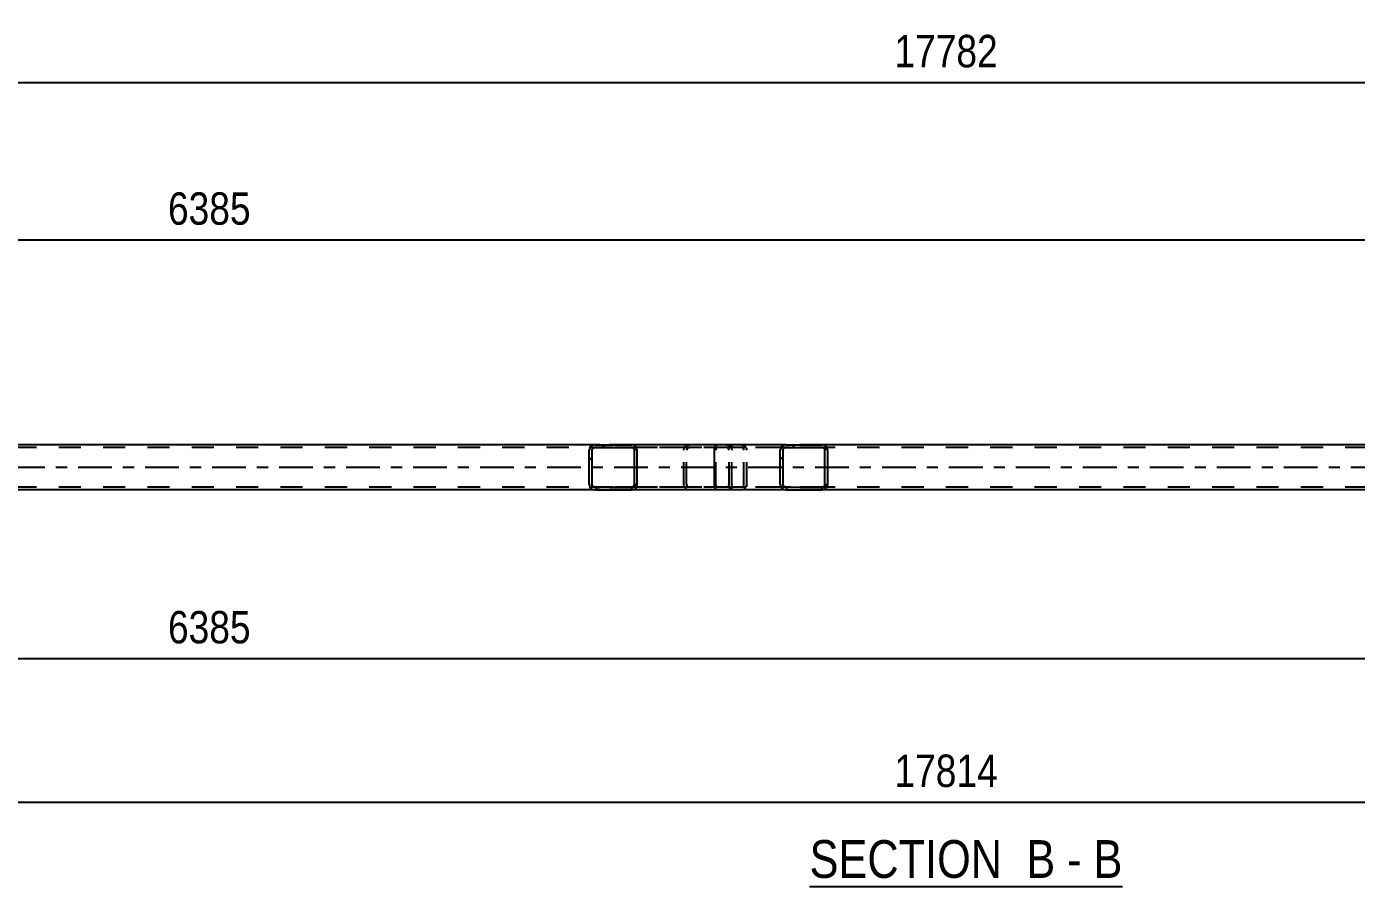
# Model space of a CAD drawing. Header units: millimetres. Extents: x 0 to 841, y 0 to 594.
# Drawn here: x 355.3 to 472.8, y 179.2 to 255.3 of the extents above; entities that cross this region are included whole.
import ezdxf

# ---------------------------------------------------------------- set-up
doc = ezdxf.new("R2010")
doc.units = ezdxf.units.MM
doc.linetypes.add('DXK_LINE_DOT2', pattern=[3.9198, 1.9599, -1.9599])
doc.linetypes.add('DXK_LINE_DOT3', pattern=[5.9187, 2.979, -0.9799, 0.9799, -0.9799])
doc.styles.add('Arial Narrow', font='ARIALN.TTF', dxfattribs={"height": 0.2})

# ---------------------------------------------------------------- blocks, each defined once
blk = doc.blocks.new('Unknown-122569494-12 - 7021')
at = {"color": 6, "linetype": 'Continuous'}
blk.add_line((424.49, 179.25), (452.13, 179.25), dxfattribs=at)
at = {"color": 0, "linetype": 'Continuous'}
for points in [[(442.59, 180), (442.59, 183.5), (424.49, 183.5), (424.49, 180)], [(446.2, 180), (446.2, 183.5), (443.64, 183.5), (443.64, 180)], [(448.53, 180), (448.53, 183.5), (447.25, 183.5), (447.25, 180)], [(452.13, 180), (452.13, 183.5), (449.58, 183.5), (449.58, 180)]]:
    blk.add_wipeout(points, dxfattribs=at)
at = {"color": 7, "linetype": 'Continuous', "style": 'Arial Narrow'}
for s, p in [('SECTION ', (424.49, 180)), ('B', (443.64, 180)), ('B', (449.58, 180)), ('-', (447.25, 180))]:
    blk.add_text(s, height=3.34, dxfattribs=at).set_placement(p)
blk = doc.blocks.new('Part-122569494-7167 - 7021')
at = {"linetype": 'Continuous'}
h = blk.add_hatch(dxfattribs=at)
h.set_pattern_fill('', scale=0.7, style=0, pattern_type=0)
h.set_pattern_definition([(45, (426.0529, 218.0145), (-1.57154, 1.57154), [])])
h.paths.add_polyline_path([(426.09, 217.83), (426.05, 218.01), (425.94, 218.17), (425.78, 218.27), (425.59, 218.31), (422.4, 218.31), (422.21, 218.27), (422.05, 218.17), (421.94, 218.01), (421.9, 217.83), (421.9, 214.79), (421.94, 214.61), (422.05, 214.45), (422.21, 214.35), (422.4, 214.31), (425.59, 214.31), (425.78, 214.35), (425.94, 214.45), (426.05, 214.61), (426.09, 214.79)])
h.paths.add_polyline_path([(425.82, 214.7), (425.77, 214.62), (425.68, 214.57), (425.59, 214.55), (422.4, 214.55), (422.31, 214.57), (422.23, 214.62), (422.17, 214.7), (422.15, 214.79), (422.15, 217.83), (422.17, 217.92), (422.23, 218), (422.31, 218.05), (422.4, 218.07), (425.59, 218.07), (425.68, 218.05), (425.77, 218), (425.82, 217.92), (425.84, 217.83), (425.84, 214.79)])
at = {"color": 2, "linetype": 'Continuous'}
for p, q in [((416.08, 217.83), (416.1, 218.01)), ((416.08, 214.79), (416.08, 217.83)), ((416.1, 218.01), (416.16, 218.17)), ((416.16, 218.17), (416.24, 218.27)), ((416.24, 218.27), (416.35, 218.31)), ((422.4, 218.31), (416.35, 218.31)), ((421.94, 218.01), (421.9, 217.83)), ((421.9, 214.79), (421.9, 217.83)), ((422.15, 217.83), (422.17, 217.92)), ((422.15, 214.79), (422.15, 217.83)), ((422.17, 217.92), (422.23, 218)), ((422.4, 218.31), (422.21, 218.27)), ((422.23, 218), (422.31, 218.05)), ((422.31, 218.05), (422.4, 218.07)), ((422.4, 218.31), (425.59, 218.31)), ((422.4, 218.07), (425.59, 218.07)), ((425.78, 218.27), (425.59, 218.31)), ((425.59, 218.07), (425.68, 218.05)), ((425.68, 218.05), (425.77, 218)), ((425.77, 218), (425.82, 217.92)), ((425.82, 217.92), (425.84, 217.83)), ((425.84, 214.79), (425.84, 217.83)), ((426.09, 217.83), (426.05, 218.01)), ((426.09, 214.79), (426.09, 217.83)), ((416.1, 214.61), (416.08, 214.79)), ((416.16, 214.45), (416.1, 214.61)), ((416.24, 214.35), (416.16, 214.45)), ((416.35, 214.31), (416.24, 214.35)), ((422.4, 214.31), (416.35, 214.31)), ((421.9, 214.79), (421.94, 214.61)), ((422.17, 214.7), (422.15, 214.79)), ((422.23, 214.62), (422.17, 214.7)), ((422.21, 214.35), (422.4, 214.31)), ((422.31, 214.57), (422.23, 214.62)), ((422.4, 214.55), (422.31, 214.57)), ((422.4, 214.55), (425.59, 214.55)), ((422.4, 214.31), (425.59, 214.31)), ((425.68, 214.57), (425.59, 214.55)), ((425.59, 214.31), (425.78, 214.35)), ((425.77, 214.62), (425.68, 214.57)), ((425.82, 214.7), (425.77, 214.62)), ((425.84, 214.79), (425.82, 214.7)), ((426.05, 214.61), (426.09, 214.79))]:
    blk.add_line(p, q, dxfattribs=at)
at = {"color": 7, "linetype": 'DXK_LINE_DOT2'}
for p, q in [((416.22, 217.92), (416.21, 217.83)), ((416.21, 214.79), (416.21, 217.83)), ((416.25, 218), (416.22, 217.92)), ((416.3, 218.05), (416.25, 218)), ((416.35, 218.07), (416.3, 218.05)), ((425.59, 218.07), (416.35, 218.07)), ((417.62, 218.07), (417.62, 218.31)), ((418.44, 218.31), (418.63, 218.27)), ((418.53, 218.05), (418.44, 218.07)), ((418.62, 218), (418.53, 218.05)), ((418.67, 217.92), (418.62, 218)), ((418.69, 217.83), (418.67, 217.92)), ((418.69, 214.79), (418.69, 217.83)), ((418.9, 218.01), (418.94, 217.83)), ((418.94, 214.79), (418.94, 217.83)), ((425.59, 218.31), (422.4, 218.31)), ((416.21, 214.79), (416.22, 214.7)), ((416.22, 214.7), (416.25, 214.62)), ((416.25, 214.62), (416.3, 214.57)), ((416.3, 214.57), (416.35, 214.55)), ((425.59, 214.55), (416.35, 214.55)), ((417.62, 214.31), (417.62, 214.55)), ((418.44, 214.55), (418.53, 214.57)), ((418.63, 214.35), (418.44, 214.31)), ((418.53, 214.57), (418.62, 214.62)), ((418.62, 214.62), (418.67, 214.7)), ((418.67, 214.7), (418.69, 214.79)), ((418.94, 214.79), (418.9, 214.61)), ((425.59, 214.31), (422.4, 214.31))]:
    blk.add_line(p, q, dxfattribs=at)
for centre, start, end in [((418.45, 217.82), 23.8494, 68.8059), ((418.45, 214.81), 291.1941, 336.1506)]:
    blk.add_arc(centre, 0.492, start, end, dxfattribs=at)
at = {"color": 2, "linetype": 'Continuous'}
for centre, start, end in [((422.39, 217.82), 111.1941, 156.1506), ((425.6, 217.82), 23.8494, 68.8059), ((422.39, 214.81), 203.8494, 248.8059), ((425.6, 214.81), 291.1941, 336.1506)]:
    blk.add_arc(centre, 0.492, start, end, dxfattribs=at)
blk = doc.blocks.new('Part-122569494-7172 - 7021')
at = {"color": 7, "linetype": 'DXK_LINE_DOT2'}
for p, q in [((767.76, 218.07), (105.36, 218.07)), ((425.59, 218.31), (405.53, 218.31)), ((767.76, 214.55), (105.36, 214.55)), ((425.59, 214.31), (405.53, 214.31))]:
    blk.add_line(p, q, dxfattribs=at)
at = {"color": 2, "linetype": 'Continuous'}
for p, q in [((405.53, 218.31), (340.45, 218.31)), ((490.66, 218.31), (425.59, 218.31)), ((405.53, 214.31), (340.45, 214.31)), ((490.66, 214.31), (425.59, 214.31))]:
    blk.add_line(p, q, dxfattribs=at)
at = {"color": 7, "linetype": 'DXK_LINE_DOT3'}
blk.add_line((105.36, 216.31), (767.76, 216.31), dxfattribs=at)
blk = doc.blocks.new('Part-122569494-7229 - 7021')
at = {"linetype": 'Continuous'}
h = blk.add_hatch(dxfattribs=at)
h.set_pattern_fill('', scale=0.7, style=0, pattern_type=0)
h.set_pattern_definition([(45, (409.2349, 218.0145), (-1.57154, 1.57154), [])])
h.paths.add_polyline_path([(409.27, 217.83), (409.23, 218.01), (409.12, 218.17), (408.96, 218.27), (408.76, 218.31), (405.53, 218.31), (405.33, 218.27), (405.17, 218.17), (405.06, 218.01), (405.02, 217.83), (405.02, 214.79), (405.06, 214.61), (405.17, 214.45), (405.33, 214.35), (405.53, 214.31), (408.76, 214.31), (408.96, 214.35), (409.12, 214.45), (409.23, 214.61), (409.27, 214.79)])
h.paths.add_polyline_path([(409, 214.7), (408.94, 214.62), (408.86, 214.57), (408.76, 214.55), (405.53, 214.55), (405.43, 214.57), (405.35, 214.62), (405.29, 214.7), (405.27, 214.79), (405.27, 217.83), (405.29, 217.92), (405.35, 218), (405.43, 218.05), (405.53, 218.07), (408.76, 218.07), (408.86, 218.05), (408.94, 218), (409, 217.92), (409.02, 217.83), (409.02, 214.79)])
at = {"color": 2, "linetype": 'Continuous'}
for p, q in [((405.06, 218.01), (405.02, 217.83)), ((405.02, 214.79), (405.02, 217.83)), ((405.27, 217.83), (405.29, 217.92)), ((405.27, 214.79), (405.27, 217.83)), ((405.29, 217.92), (405.35, 218)), ((405.53, 218.31), (405.33, 218.27)), ((405.35, 218), (405.43, 218.05)), ((405.43, 218.05), (405.53, 218.07)), ((405.53, 218.31), (408.76, 218.31)), ((405.53, 218.07), (408.76, 218.07)), ((416.35, 218.31), (408.76, 218.31)), ((408.96, 218.27), (408.76, 218.31)), ((408.76, 218.07), (408.86, 218.05)), ((408.86, 218.05), (408.94, 218)), ((408.94, 218), (409, 217.92)), ((409, 217.92), (409.02, 217.83)), ((409.02, 214.79), (409.02, 217.83)), ((409.27, 217.83), (409.23, 218.01)), ((409.27, 214.79), (409.27, 217.83)), ((405.02, 214.79), (405.06, 214.61)), ((405.29, 214.7), (405.27, 214.79)), ((405.35, 214.62), (405.29, 214.7)), ((405.33, 214.35), (405.53, 214.31)), ((405.43, 214.57), (405.35, 214.62)), ((405.53, 214.55), (405.43, 214.57)), ((405.53, 214.55), (408.76, 214.55)), ((405.53, 214.31), (408.76, 214.31)), ((408.86, 214.57), (408.76, 214.55)), ((408.76, 214.31), (408.96, 214.35)), ((416.35, 214.31), (408.76, 214.31)), ((408.94, 214.62), (408.86, 214.57)), ((409, 214.7), (408.94, 214.62)), ((409.02, 214.79), (409, 214.7)), ((409.23, 214.61), (409.27, 214.79))]:
    blk.add_line(p, q, dxfattribs=at)
at = {"color": 7, "linetype": 'DXK_LINE_DOT2'}
for p, q in [((408.76, 218.31), (405.53, 218.31)), ((417.11, 218.07), (405.53, 218.07)), ((413.37, 217.83), (413.41, 218.01)), ((413.37, 214.79), (413.37, 217.83)), ((413.64, 217.92), (413.62, 217.83)), ((413.62, 214.79), (413.62, 217.83)), ((413.7, 218), (413.64, 217.92)), ((413.68, 218.27), (413.88, 218.31)), ((413.7, 218), (413.72, 218.01)), ((413.72, 218.01), (413.78, 218.05)), ((413.78, 218.05), (413.88, 218.07)), ((417.11, 218.31), (416.35, 218.31)), ((417.11, 218.31), (417.31, 218.27)), ((417.21, 218.05), (417.11, 218.07)), ((417.29, 218), (417.21, 218.05)), ((417.35, 217.92), (417.29, 218)), ((417.37, 217.83), (417.35, 217.92)), ((417.37, 214.79), (417.37, 217.83)), ((417.58, 218.01), (417.62, 217.83)), ((417.62, 214.79), (417.62, 217.83)), ((417.11, 214.55), (405.53, 214.55)), ((408.76, 214.31), (405.53, 214.31)), ((413.41, 214.61), (413.37, 214.79)), ((413.62, 214.79), (413.64, 214.7)), ((413.64, 214.7), (413.7, 214.62)), ((413.88, 214.31), (413.68, 214.35)), ((413.7, 214.62), (413.72, 214.61)), ((413.72, 214.61), (413.78, 214.57)), ((413.78, 214.57), (413.88, 214.55)), ((417.11, 214.31), (416.35, 214.31)), ((417.11, 214.55), (417.21, 214.57)), ((417.31, 214.35), (417.11, 214.31)), ((417.21, 214.57), (417.29, 214.62)), ((417.29, 214.62), (417.35, 214.7)), ((417.35, 214.7), (417.37, 214.79)), ((417.62, 214.79), (417.58, 214.61))]:
    blk.add_line(p, q, dxfattribs=at)
at = {"color": 2, "linetype": 'Continuous'}
for centre, start, end in [((405.51, 217.81), 110.7583, 155.68), ((408.78, 217.81), 24.32, 69.2417), ((405.51, 214.81), 204.32, 249.2417), ((408.78, 214.81), 290.7583, 335.68)]:
    blk.add_arc(centre, 0.496, start, end, dxfattribs=at)
at = {"color": 7, "linetype": 'DXK_LINE_DOT2'}
for centre, start, end in [((413.86, 217.81), 110.7583, 155.68), ((417.13, 217.81), 24.32, 69.2417), ((413.86, 214.81), 204.32, 249.2417), ((417.13, 214.81), 290.7583, 335.68)]:
    blk.add_arc(centre, 0.496, start, end, dxfattribs=at)
blk = doc.blocks.new('StraightDimension-122569494-7368 - 7021')
at = {"color": 7, "linetype": 'Continuous'}
blk.add_line((243.75, 236.41), (499.16, 236.41), dxfattribs=at)
at = {"color": 0}
blk.add_wipeout([(375.71, 237.16), (375.71, 241.36), (367.2, 241.36), (367.2, 237.16)], dxfattribs=at)
at = {"color": 3, "style": 'Arial Narrow'}
blk.add_text('6385', height=2.863, dxfattribs=at).set_placement((367.8, 237.76))
blk = doc.blocks.new('StraightDimension-122569494-7357 - 7021')
at = {"color": 7, "linetype": 'Continuous'}
blk.add_line((94.5, 186.69), (778.62, 186.69), dxfattribs=at)
at = {"color": 0}
blk.add_wipeout([(441.73, 187.44), (441.73, 191.64), (431.39, 191.64), (431.39, 187.44)], dxfattribs=at)
at = {"color": 3, "style": 'Arial Narrow'}
blk.add_text('17814', height=2.863, dxfattribs=at).set_placement((431.99, 188.04))
blk = doc.blocks.new('StraightDimension-122569494-7443 - 7021')
at = {"color": 7, "linetype": 'Continuous'}
blk.add_line((243.75, 199.39), (499.16, 199.39), dxfattribs=at)
at = {"color": 0}
blk.add_wipeout([(375.71, 200.14), (375.71, 204.34), (367.2, 204.34), (367.2, 200.14)], dxfattribs=at)
at = {"color": 3, "style": 'Arial Narrow'}
blk.add_text('6385', height=2.863, dxfattribs=at).set_placement((367.8, 200.74))
blk = doc.blocks.new('StraightDimension-122569494-18961 - 7021')
at = {"color": 7, "linetype": 'Continuous'}
blk.add_line((95.14, 250.33), (777.98, 250.33), dxfattribs=at)
at = {"color": 0}
blk.add_wipeout([(441.73, 251.08), (441.73, 255.28), (431.39, 255.28), (431.39, 251.08)], dxfattribs=at)
at = {"color": 3, "style": 'Arial Narrow'}
blk.add_text('17782', height=2.863, dxfattribs=at).set_placement((431.99, 251.68))

msp = doc.modelspace()

# ---------------------------------------------------------------- block references
for name in ['StraightDimension-122569494-7368 - 7021', 'Part-122569494-7172 - 7021', 'Part-122569494-7229 - 7021', 'Part-122569494-7167 - 7021', 'StraightDimension-122569494-7357 - 7021', 'Unknown-122569494-12 - 7021']:
    msp.add_blockref(name, (0, 0))

# ---------------------------------------------------------------- next in the draw order: block references
for name in ['StraightDimension-122569494-18961 - 7021', 'StraightDimension-122569494-7443 - 7021']:
    msp.add_blockref(name, (0, 0))

doc.saveas('drawing.dxf')
